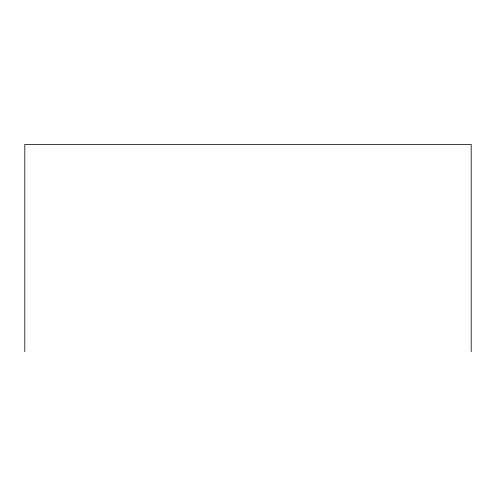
<?xml version="1.0" encoding="UTF-8"?>
<svg xmlns="http://www.w3.org/2000/svg" width="496" height="496" viewBox="0 0 496 496"><rect width="100%" height="100%" fill="white"/><g stroke="black" fill="none" stroke-linecap="round" stroke-linejoin="round"><path stroke-width="0.74" d="M471.2 351.621L471.2 144.379L24.8 144.379L24.8 351.621"/></g></svg>
